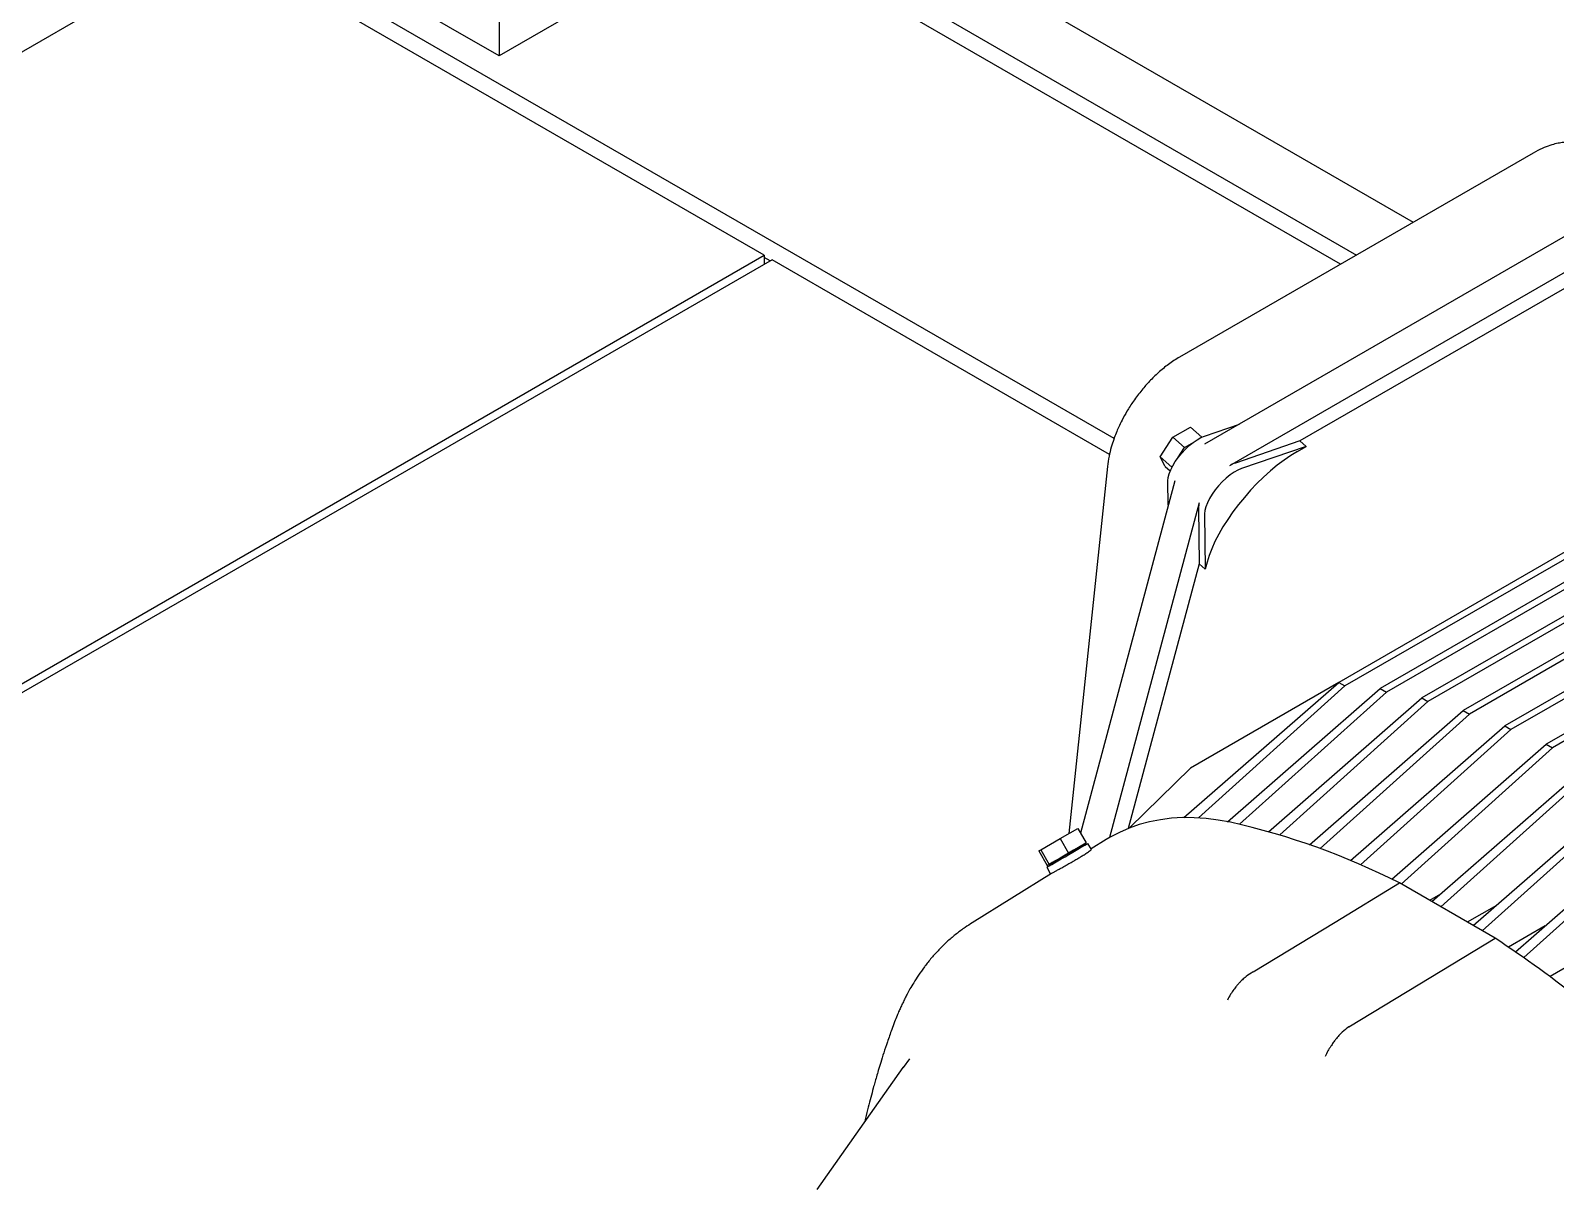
# Model space of a CAD drawing. Header units: millimetres. Extents: x 1293 to 41893, y 1011 to 26911.
# Drawn here: x 7146.6 to 7596.9, y 21560 to 21902.5 of the extents above; entities that cross this region are included whole.
import ezdxf

# ---------------------------------------------------------------- set-up
doc = ezdxf.new("R2010")
doc.units = ezdxf.units.MM
doc.header["$LTSCALE"] = 50
doc.layers.add('MAQUINAS', color=11, linetype='Continuous')
doc.layers.add('STRUC', color=4, linetype='Continuous')

msp = doc.modelspace()

# ---------------------------------------------------------------- linework, layer by layer
at = {"color": 7, "linetype": 'Continuous', "lineweight": 25}
for p, q in [((7377.3773715, 21948.3031532), (7284.9857868, 21894.9666267)), ((7360.6135706, 21938.6256169), (7538.161741, 21836.1292399)), ((7284.9857868, 21929.533521), (7284.9857868, 21894.9666267)), ((7436.4362742, 21914.2091743), (7554.9255419, 21845.8067761)), ((7284.9857868, 21894.9666267), (7255.0515997, 21912.247265)), ((7833.7008884, 21883.4742337), (7532.9448041, 21709.8514419)), ((7835.5218086, 21882.4230388), (7534.7657243, 21708.8002471)), ((7845.9574059, 21881.6590103), (7545.2013217, 21708.0362186)), ((7847.7783261, 21880.6078155), (7547.0222419, 21706.9850237)), ((7858.2139235, 21878.877295), (7557.4578392, 21705.2545032)), ((7657.8593608, 21875.2129449), (7493.339183, 21780.2374679)), ((7665.1618669, 21868.8164685), (7500.6416892, 21773.8409915)), ((7590.3609233, 21866.2631864), (7485.9011339, 21805.9598335)), ((7641.3696611, 21850.4037732), (7521.4686592, 21781.1863981)), ((7752.4211406, 21815.7020317), (7559.2787594, 21704.2033084)), ((7743.4142396, 21801.8332469), (7569.7143567, 21701.5584389)), ((7742.3481906, 21799.1154402), (7571.535277, 21700.5072441)), ((7740.4245957, 21788.4598333), (7581.9708743, 21696.986447)), ((7483.9834271, 21782.2906685), (7489.1545721, 21785.2759069)), ((7489.1545721, 21785.2759069), (7492.4827788, 21782.3247675)), ((7493.2523789, 21782.6329471), (7503.6543038, 21786.1922604)), ((7740.4398337, 21786.3662403), (7583.7917945, 21695.9352521)), ((7480.2387741, 21776.471959), (7483.9834271, 21782.2906685)), ((7483.9834271, 21782.2906685), (7487.3984906, 21779.2625127)), ((7485.4448005, 21776.2267293), (7487.3984906, 21779.2625127)), ((7487.3984906, 21779.2625127), (7489.687453, 21780.5839026)), ((7521.4686592, 21781.1863981), (7502.4094561, 21774.6647519)), ((7523.2900264, 21779.5713817), (7504.2308233, 21773.0497355)), ((7520.7794283, 21778.1220443), (7523.2900264, 21779.5713817)), ((7523.2900264, 21779.5713817), (7521.4686592, 21781.1863981)), ((7480.2387741, 21776.471959), (7483.6538376, 21773.4438033)), ((7481.6652662, 21773.6384881), (7480.2387741, 21776.471959)), ((7742.9524755, 21777.4227711), (7594.2273918, 21691.5656078)), ((7743.9389237, 21775.8898458), (7596.048312, 21690.514413)), ((7464.6253472, 21773.65295), (7453.196408, 21665.2116154)), ((7484.5208527, 21769.426349), (7456.6363929, 21665.3518746)), ((7481.6652662, 21773.6384881), (7483.160499, 21772.3126568)), ((7482.5845604, 21762.1994345), (7482.502918, 21769.4542959)), ((7483.6538376, 21773.4438033), (7483.825697, 21773.7108507)), ((7483.669245, 21773.4131992), (7483.6538376, 21773.4438033)), ((7491.7404944, 21762.9282822), (7465.234982, 21664.0005178)), ((7491.5077634, 21761.2994672), (7491.6923062, 21744.9007178)), ((7493.3291306, 21759.6844508), (7493.5136734, 21743.2857014)), ((7491.6923062, 21744.9007178), (7470.7372023, 21666.6890025)), ((7493.5136734, 21743.2857014), (7491.6923062, 21744.9007178)), ((7494.0758438, 21745.3839164), (7493.5136734, 21743.2857014)), ((7487.1886681, 21669.9002055), (7532.9448041, 21709.8514419)), ((7532.9170034, 21709.8271682), (7489.1184128, 21684.54278)), ((7534.7657243, 21708.8002471), (7491.472041, 21669.8128344)), ((7500.1310653, 21668.6838469), (7545.2013217, 21708.0362186)), ((7547.0222419, 21706.9850237), (7503.6447223, 21667.9221137)), ((7532.9448041, 21709.8514419), (7534.7657243, 21708.8002471)), ((7545.2013217, 21708.0362186), (7547.0222419, 21706.9850237)), ((7512.2033543, 21665.7412753), (7557.4578392, 21705.2545032)), ((7559.2787594, 21704.2033084), (7515.5035728, 21664.7822859)), ((7557.4578392, 21705.2545032), (7559.2787594, 21704.2033084)), ((7524.3061125, 21661.9109586), (7569.7143567, 21701.5584389)), ((7571.535277, 21700.5072441), (7527.426162, 21660.785508)), ((7569.7143567, 21701.5584389), (7571.535277, 21700.5072441)), ((7536.433347, 21657.2260852), (7581.9708743, 21696.986447)), ((7583.7917945, 21695.9352521), (7539.3962511, 21655.9555775)), ((7581.9708743, 21696.986447), (7583.7917945, 21695.9352521)), ((7548.5791555, 21651.7085822), (7594.2273918, 21691.5656078)), ((7596.048312, 21690.514413), (7551.3734896, 21650.2832382)), ((7594.2273918, 21691.5656078), (7596.048312, 21690.514413)), ((7489.1184128, 21684.54278), (7471.1673632, 21666.8586339)), ((7560.3976306, 21645.0737125), (7606.4839094, 21685.3132078)), ((7608.3048296, 21684.2620129), (7563.0730135, 21643.5292468)), ((7572.6541482, 21637.9981755), (7618.7404269, 21678.2376708)), ((7620.5613471, 21677.186476), (7575.3295311, 21636.4537098)), ((7585.0918257, 21630.2576785), (7630.9969444, 21670.3389969)), ((7450.6660572, 21663.750875), (7455.8372022, 21666.7361135)), ((7455.8372022, 21666.7361135), (7458.3372022, 21662.4059865)), ((7487.4692758, 21670.1452135), (7487.0396689, 21669.8972068)), ((7632.8178647, 21669.287802), (7587.5680064, 21628.5387883)), ((7444.9138181, 21660.4295837), (7450.6660572, 21663.750875)), ((7450.6660572, 21663.750875), (7453.1660572, 21659.420748)), ((7457.7561081, 21662.0699337), (7452.0038689, 21658.7486424)), ((7453.1660572, 21659.420748), (7458.3372022, 21662.4059865)), ((7457.8077784, 21661.6385136), (7457.6079104, 21661.9846952)), ((7458.3372022, 21662.4059865), (7457.7561081, 21662.0699337)), ((7459.8859361, 21660.5057056), (7458.8760084, 21662.2549517)), ((7464.2708845, 21663.4199674), (7459.8044146, 21660.646905)), ((7444.3327239, 21660.0935309), (7444.9138181, 21660.4295837)), ((7444.3327239, 21660.0935309), (7446.8327239, 21655.7634039)), ((7444.9138181, 21660.4295837), (7447.4138181, 21656.0994567)), ((7452.0038689, 21658.7486424), (7446.8327239, 21655.7634039)), ((7447.4138181, 21656.0994567), (7453.1660572, 21659.420748)), ((7448.1136097, 21653.3885258), (7424.7148419, 21638.8611147)), ((7446.6939177, 21655.2216184), (7447.8476049, 21653.2233735)), ((7446.8327239, 21655.7634039), (7447.4138181, 21656.0994567)), ((7447.5620157, 21656.1846952), (7447.7618837, 21655.8385136)), ((7579.1022393, 21634.2757717), (7550.8336859, 21650.5948602)), ((7562.9392369, 21647.2928753), (7559.7463742, 21645.4496748)), ((7579.5027089, 21643.9778865), (7570.8992857, 21639.011236)), ((7593.8794208, 21637.9304263), (7583.0267499, 21631.6653127)), ((7606.0528659, 21629.1276581), (7595.3243095, 21622.9341944)), ((7404.2378654, 21596.056933), (7378.8111743, 21560.0624812))]:
    msp.add_line(p, q, dxfattribs=at)
at = {"color": 7, "linetype": 'Continuous', "lineweight": 25, "flags": 128}
for points in [[(7482.502918, 21769.4542959), (7482.586316, 21770.4037092), (7482.854077, 21771.4743759), (7483.2992663, 21772.6385664), (7483.9103536, 21773.8661287), (7484.6715121, 21775.1252696), (7485.5630282, 21776.383378), (7486.5618121, 21777.6078697), (7487.6419958, 21778.7670308), (7488.7756032, 21779.8308397), (7489.9332743, 21780.7717443), (7491.0850262, 21781.5653758), (7492.201029, 21782.1911794), (7493.2523789, 21782.6329471)], [(7520.7794283, 21778.1220443), (7518.7986999, 21776.9046995), (7516.7880283, 21775.52291), (7514.7645679, 21773.9884649), (7512.7455822, 21772.3144554), (7510.7482964, 21770.5151637), (7508.7897508, 21768.6059406), (7506.8866548, 21766.603075), (7505.0552451, 21764.5236546), (7503.3111466, 21762.3854203), (7501.6692393, 21760.2066148), (7500.1435314, 21758.0058268), (7498.7470397, 21755.8018327), (7497.4916786, 21753.6134362), (7496.3881583, 21751.4593079), (7495.4458938, 21749.3578262), (7494.6729241, 21747.32692), (7494.0758438, 21745.3839164)], [(7504.2308233, 21773.0497355), (7503.1645844, 21772.6017115), (7502.032777, 21771.9670454), (7500.8647142, 21771.1621747), (7499.6906483, 21770.2079452), (7498.540987, 21769.1290708), (7497.4455059, 21767.9534939), (7496.4325775, 21766.7116612), (7495.5284359, 21765.4357357), (7494.756498, 21764.1587631), (7494.1367566, 21762.9138163), (7493.6852627, 21761.7331388), (7493.4137096, 21760.6473095), (7493.3291306, 21759.6844508)], [(7500.9374742, 21668.518105), (7497.3253762, 21669.1821254), (7493.7702494, 21669.633113), (7490.2788276, 21669.8702136), (7486.857724, 21669.8929782), (7483.5134185, 21669.7013635), (7480.2522456, 21669.2957326), (7477.0803824, 21668.6768538), (7474.0038367, 21667.8458992), (7471.0284359, 21666.8044429), (7468.1598156, 21665.5544574), (7465.4034094, 21664.0983103), (7464.2708845, 21663.4199674)], [(7446.6939177, 21655.2216184), (7446.7593109, 21655.2594519), (7447.0308978, 21655.4163507), (7447.5042403, 21655.6897269), (7448.1627414, 21656.0699951), (7448.9833121, 21656.5438218), (7449.9371805, 21657.0945933), (7450.990901, 21657.7029978), (7452.107527, 21658.3477027), (7453.247906, 21659.0061026), (7454.3720528, 21659.655112), (7455.4405513, 21660.2719745), (7456.4159365, 21660.8350612), (7457.2640085, 21661.3246283), (7457.9550311, 21661.7235101), (7458.464775, 21662.0177206), (7458.7753669, 21662.1969439), (7458.8760084, 21662.2549517)], [(7457.6079104, 21661.9846952), (7457.5555013, 21661.9545008), (7457.3080733, 21661.8117354), (7456.8672806, 21661.5573246), (7456.2511693, 21661.2016841), (7455.4849631, 21660.7593738)], [(7455.4849631, 21660.7593738), (7454.6000305, 21660.248502), (7453.6326009, 21659.6899838), (7452.6222808, 21659.106685), (7451.6104329, 21658.5224859), (7450.6384825, 21657.9613037), (7449.7462211, 21657.4461134), (7448.9701782, 21656.9980067), (7448.342125, 21656.6353294), (7447.8877741, 21656.3729293), (7447.6257267, 21656.2215493), (7447.5620157, 21656.1846952)], [(7507.6753752, 21624.3302964), (7531.8440167, 21639.0384593), (7550.8336859, 21650.5948602)], [(7535.8683771, 21608.0548229), (7560.0793524, 21622.738547), (7579.1022393, 21634.2757717)], [(7406.1612669, 21598.6508168), (7404.2587096, 21596.0864245), (7404.2378654, 21596.056933)]]:
    msp.add_lwpolyline(points, dxfattribs=at)
at = {"color": 7, "linetype": 'Continuous', "lineweight": 25}
for centre, radius, start, end in [((7505.8008508, 21765.0782441), 10.1687113, 109.482122867, 120.487906018), ((7497.6225797, 21761.2567945), 6.1149652, 164.136661607, 179.600163726), ((7455.8010325, 21464.4493202), 209.0008787, 62.954380834, 77.527973702), ((7379.1432913, 21331.6607577), 362.7112179, 46.460519823, 56.544465156)]:
    msp.add_arc(centre, radius, start, end, dxfattribs=at)
for points, knots in [([(7604.8913585, 21868.8601334), (7604.1751778, 21869.0500456), (7602.7617474, 21869.4248501), (7600.7042773, 21869.4917987), (7598.9612446, 21869.3645928), (7597.1859852, 21869.05234), (7595.2211389, 21868.5097209), (7592.9011053, 21867.6319896), (7591.241152, 21866.7375057), (7590.3608848, 21866.2631641)], [0, 0, 0, 0, 0.1499067925, 0.2958510488, 0.4232466982, 0.5362254908, 0.6703819099, 0.8252047058, 1, 1, 1, 1]), ([(7485.9010953, 21805.9598112), (7484.8069866, 21805.2766933), (7482.7041852, 21803.9637878), (7479.7288292, 21801.4955788), (7477.1026845, 21798.9326689), (7474.6225208, 21796.1102233), (7472.3792397, 21793.1324863), (7470.4540831, 21790.1297246), (7469.0144208, 21787.527001), (7467.9712448, 21785.3685626), (7467.1530961, 21783.4581421), (7466.4122627, 21781.4984857), (7465.6855981, 21779.2090354), (7465.01076, 21776.5158742), (7464.7600644, 21774.6535932), (7464.6253117, 21773.652588)], [0, 0, 0, 0, 0.1064601867, 0.2046091252, 0.2946769927, 0.376867986, 0.4744492475, 0.5586253287, 0.6295689878, 0.6873634897, 0.7327964707, 0.7825257841, 0.8434690853, 0.9158621899, 1, 1, 1, 1]), ([(7448.1144882, 21653.3871067), (7448.1964135, 21653.4378791), (7448.3846846, 21653.5545584), (7448.8324546, 21653.8162141), (7449.296961, 21654.08293), (7449.6993427, 21654.3118845), (7450.1634479, 21654.5742864), (7450.6451406, 21654.8453076), (7451.1797131, 21655.1450427), (7451.7604153, 21655.470499), (7452.365848, 21655.8102524), (7453.1797437, 21656.268163), (7454.152125, 21656.8197108), (7455.3438462, 21657.5065657), (7456.4573621, 21658.1629497), (7457.1235418, 21658.5718226), (7457.453346, 21658.7742424)], [0, 0, 0, 0, 0.07575992139, 0.174102564, 0.22203180225, 0.27244815565, 0.32535169317, 0.38074242262, 0.42405953491, 0.4838629806, 0.54431048614, 0.58729216798, 0.69816250666, 0.79359590141, 0.89781594777, 1, 1, 1, 1]), ([(7457.453346, 21658.7742424), (7457.6420398, 21658.8923167), (7458.0317935, 21659.1362031), (7458.5532598, 21659.4748755), (7459.0822037, 21659.8309835), (7459.5404822, 21660.1614278), (7459.8055127, 21660.3823839), (7459.8979499, 21660.4852145), (7459.8792416, 21660.4957283), (7459.8738769, 21660.4987432)], [0, 0, 0, 0, 0.1247012097, 0.2575745966, 0.3986227469, 0.5977093465, 0.7970355322, 0.9417984405, 1, 1, 1, 1]), ([(7424.6969742, 21638.8277476), (7423.9983064, 21638.3882673), (7422.3864109, 21637.374343), (7419.9948717, 21635.5770298), (7417.5066771, 21633.477033), (7415.1447414, 21631.2027692), (7412.9407319, 21628.7980587), (7411.4435832, 21626.9575192), (7410.6801447, 21625.9444945), (7410.5618662, 21625.787548)], [0, 0, 0, 0, 0.12895392213, 0.29750939052, 0.46633006557, 0.63571476541, 0.8059398106, 0.96993452414, 1, 1, 1, 1]), ([(7410.5621893, 21625.7879016), (7409.9715229, 21624.9733966), (7408.8778158, 21623.4652189), (7407.4837108, 21621.2723056), (7406.385586, 21619.4049571), (7405.5377235, 21617.8564253), (7404.9401799, 21616.7032724), (7404.5166343, 21615.8538688), (7404.2218533, 21615.2475487), (7403.9249443, 21614.6231091), (7403.562081, 21613.8408206), (7403.0737365, 21612.750576), (7402.4502234, 21611.2871321), (7401.7069567, 21609.4393724), (7401.201601, 21608.0540539), (7400.9263772, 21607.2995899)], [0, 0, 0, 0, 0.14893840904, 0.27578171849, 0.38094171738, 0.46471909333, 0.53230846412, 0.56868666532, 0.60057194596, 0.62823703506, 0.66604189762, 0.72218789651, 0.79660715321, 0.88922939476, 1, 1, 1, 1]), ([(7507.634576, 21624.3068417), (7506.9346186, 21623.8822112), (7506.0465191, 21623.3434439), (7505.0100491, 21622.4865947), (7504.4646006, 21622.0007961), (7503.9180011, 21621.4708833), (7503.3292283, 21620.8515713), (7502.6462145, 21620.0633832), (7501.8369605, 21619.0101302), (7500.9207854, 21617.6428731), (7500.369177, 21616.5854245), (7500.0701309, 21616.0121448)], [0, 0, 0, 0, 0.2357377067, 0.2991018446, 0.3641895414, 0.4309968137, 0.4995195674, 0.5863606967, 0.6987840221, 0.8367003267, 1, 1, 1, 1]), ([(7507.634576, 21624.3068418), (7507.6423536, 21624.3111335), (7507.6562422, 21624.3187973), (7507.669529, 21624.3267828), (7507.6753752, 21624.3302964)], [0, 0, 0, 0, 0.5599995653, 1, 1, 1, 1]), ([(7400.9263772, 21607.2995899), (7400.4971115, 21606.0779617), (7399.6937664, 21603.7917573), (7398.6184737, 21600.5358549), (7397.7280988, 21597.7271782), (7397.0111952, 21595.3730938), (7396.4285427, 21593.3950819), (7395.9330964, 21591.6634451), (7395.3713004, 21589.6439997), (7394.7210191, 21587.2208722), (7393.9708538, 21584.255015), (7393.3912685, 21581.8955685), (7393.0845796, 21580.4894005), (7393.0147721, 21580.1693333)], [0, 0, 0, 0, 0.14219149, 0.2661029065, 0.3718378974, 0.4594556237, 0.5293134236, 0.5913079815, 0.6500717294, 0.7499231893, 0.853330554, 0.9666156052, 1, 1, 1, 1]), ([(7535.8299881, 21608.029977), (7535.2042483, 21607.5552879), (7534.4120504, 21606.954323), (7533.478132, 21606.0311346), (7532.9896216, 21605.5164855), (7532.4994955, 21604.9612999), (7531.9407023, 21604.2826372), (7531.2847309, 21603.4150338), (7530.5193586, 21602.2831684), (7529.6962594, 21600.9121712), (7529.197167, 21599.8926232), (7528.9318486, 21599.3506299)], [0, 0, 0, 0, 0.2376831953, 0.3009112286, 0.3656231097, 0.4318203326, 0.4995044627, 0.5975066651, 0.7135798306, 0.8477385705, 1, 1, 1, 1]), ([(7535.8683771, 21608.0548229), (7535.8610385, 21608.0502907), (7535.847934, 21608.0421976), (7535.8354715, 21608.033711), (7535.8299881, 21608.0299769)], [0, 0, 0, 0, 0.5600004419, 1, 1, 1, 1])]:
    msp.add_open_spline(points, degree=3, knots=knots, dxfattribs=at)
at = {"layer": 'MAQUINAS', "linetype": 'Continuous', "lineweight": 25}
msp.add_line((7222.323276, 21941.2947817), (7107.3005729, 21874.8935886), dxfattribs=at)
at = {"layer": 'STRUC', "linetype": 'Continuous', "lineweight": 25}
for p, q in [((7466.5686238, 21781.8674716), (7206.3628877, 21932.0810456)), ((7533.4363802, 21833.4013472), (7355.8882098, 21935.8977242)), ((7363.2732231, 21836.0559163), (7201.6488425, 21929.3596852)), ((6448.5636622, 21308.0053267), (7363.2732231, 21836.0559163)), ((7365.6302458, 21834.6952361), (6450.9206848, 21306.6446465)), ((7363.2732231, 21836.0559163), (7363.2732231, 21833.334556)), ((7365.0750177, 21834.3747098), (7363.2732231, 21835.4148637)), ((7465.225763, 21777.1999679), (7365.6302458, 21834.6952361))]:
    msp.add_line(p, q, dxfattribs=at)

doc.saveas('drawing.dxf')
